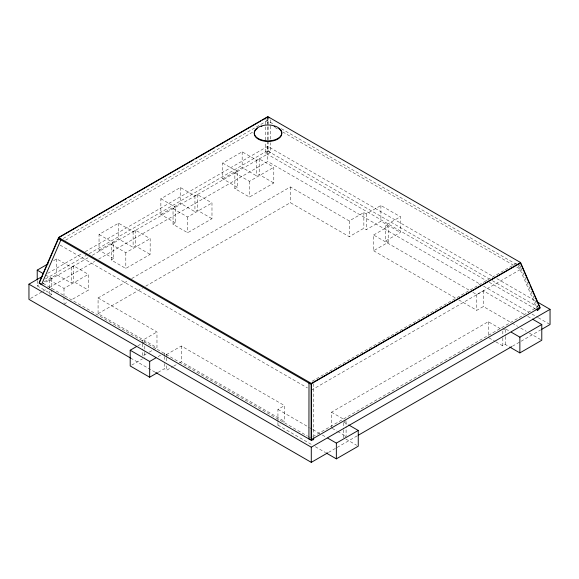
<?xml version="1.0" encoding="UTF-8"?>
<svg xmlns="http://www.w3.org/2000/svg" width="579" height="579" viewBox="0 0 579 579"><rect width="100%" height="100%" fill="white"/><g stroke="black" fill="none" stroke-linecap="round" stroke-linejoin="round"><path stroke-width="0.43" stroke-dasharray="2.9 2.17" d="M488.444 281.835L265.595 153.174L265.631 140.82M265.631 139.937L265.674 119.643L274.28 124.615M265.595 153.174L267.961 151.126L267.983 140.538M267.99 139.662L268.041 117.602M63.27 238.461L269.459 119.419M65.593 240.169L253.037 131.947M53.579 260.688L56.699 258.893L71.297 267.324L73.736 265.913L88.334 274.345L88.334 290.086L70.841 300.183M113.65 258.61L99.045 250.179L99.045 234.437L118.521 223.197L133.119 231.629L135.558 230.225L150.156 238.657L150.156 254.391L125.817 268.446L111.219 260.014L111.219 244.273L113.65 242.869L113.65 258.61L111.219 260.014M175.473 222.915L160.868 214.483L160.868 198.749L180.337 187.502L194.942 195.934L197.374 194.53L211.979 202.961L211.979 218.703L187.639 232.751L173.034 224.319L173.034 208.585L175.473 207.181L175.473 222.915L173.034 224.319M237.296 187.227L222.691 178.795L222.691 163.054L242.16 151.814L256.765 160.245L259.197 158.841L273.802 167.273L273.802 183.007L249.462 197.063L234.857 188.631L234.857 172.889L237.296 171.485L237.296 187.227L234.857 188.631M47.739 273.339L81.4 253.899M85.316 251.641L267.715 146.335L493.742 276.827M45.423 278.933L86.025 255.491M89.144 253.689L267.961 150.446L267.939 140.74M37.222 280.627L37.222 285.867L38.786 284.969M44.236 281.821L56.699 274.627L71.297 283.059L73.736 281.655L88.334 290.086M99.045 250.179L118.521 238.939L133.119 247.371L135.558 245.959L150.156 254.391M160.868 214.483L180.337 203.243L194.942 211.675L197.374 210.271L211.979 218.703M222.691 178.795L242.16 167.548L256.765 175.98L259.197 174.576L273.802 183.007M49.396 287.835L49.396 279.968L51.828 278.564L51.828 289.051M41.536 284.579L88.384 257.532M92.285 255.281L270.321 152.494L270.299 142.789M30.513 298.453L42.26 291.678M43.041 291.223L48.52 288.06M49.302 287.611L94.71 261.397M98.625 259.131L267.715 161.512L480.447 284.325M49.396 295.703L51.828 294.298L51.828 289.927M49.396 279.968L64.001 288.4L88.334 274.345M111.219 244.273L125.817 252.705L150.156 238.657M173.034 208.585L187.639 217.016L211.979 202.961M234.857 172.889L249.462 181.321L273.802 167.273M64.001 304.134L67.801 301.941M98.075 297.953L156.974 331.962L156.974 347.697L98.075 313.695L98.075 297.953L127.778 280.808M131.686 278.55L290.354 186.945L349.253 220.946L363.858 212.515L366.29 213.926L380.895 205.494L400.364 216.734L400.364 232.469L385.759 240.9L385.759 225.166L400.364 216.734M98.075 313.695L142.622 287.973M145.749 286.164L290.354 202.679L349.253 236.688L363.858 228.256L366.29 229.66L380.895 221.229L400.364 232.469M142.369 343.014L142.369 340.394L156.974 331.962M137.889 345.793L141.732 343.571M142.499 343.13L144.801 341.798L142.369 340.394M146.212 353.914L142.369 356.128L142.369 350.881M149.288 352.133L152.364 350.36M153.131 349.919L156.974 347.697M131.737 365.081L142.499 358.864M158.125 356.592L162.735 353.928M164.277 355.658L164.277 353.038L166.709 354.442L181.314 346.01L284.513 405.589L284.513 421.331L283.051 422.178M373.593 235.002L388.198 226.57L388.198 242.312L373.593 250.743L373.593 235.002L469.75 290.52M158.125 372.326L164.277 368.78L166.709 370.184L172.86 366.63M173.628 366.189L176.704 364.415M179.772 362.635L181.314 361.752L284.513 421.331M312.124 381.235L516.758 263.09M277.942 421.628L277.942 409.389L284.513 405.589M472.884 292.323L476.792 294.581L483.364 290.788L524.639 314.621M311.364 390.181L520.68 269.336L520.68 265.964M277.942 422.504L277.942 425.124L280.127 423.864M458.807 299.936L476.792 310.322L483.364 306.53L511.402 322.713M331.485 427.939L331.485 412.197L488.227 321.7L502.065 329.69M312.826 436.704L537.71 306.87L519.392 264.675M344.266 421.686L346.09 420.629M503.441 329.784L505.264 328.727M344.874 437.073L346.09 436.371L346.09 428.496M495.914 341.878L502.833 345.873L505.264 344.469L509.107 346.683M328.503 452.423L336.334 447.9M337.116 447.451L357.475 435.697M512.473 346.206L520.304 341.69M521.086 341.234L540.656 329.936M281.322 128.676L517.532 265.052M274.924 127.445L278.058 129.255M282.747 131.969L513.638 265.269M516.765 267.071L520.68 269.336M496.869 278.629L535.191 300.754M267.961 151.126L489.248 278.89M492.374 280.692L539.288 307.782M489.233 282.284L536.147 309.374M385.759 225.166L388.198 226.57M483.574 286.135L528.931 312.32M532.065 314.129L537.536 317.285M538.318 317.741L550.05 324.515M527.759 316.416L531.652 318.667M385.759 240.9L388.198 242.312M512.176 323.162L517.633 326.31M520.745 328.112L526.195 331.26M529.315 333.055L540.996 339.801M222.691 163.054L237.296 171.485M373.593 250.743L455.68 298.134M506.032 329.169L509.875 331.391M488.994 337.883L495.146 341.436M160.868 198.749L175.473 207.181M99.045 234.437L113.65 242.869M60.129 245.134L307.449 387.923M331.485 412.197L343.014 418.856M343.658 422.033L348.269 424.696M332.252 428.38L336.862 431.044M337.637 431.485L346.09 436.371M345.96 439.106L356.722 445.316M45.683 275.011L51.828 278.564M277.942 409.389L309.092 427.374M309.874 427.823L312.211 429.169M312.986 429.625L321.555 434.568M322.337 435.017L326.23 437.268M43.099 283.435L307.391 436.023M308.173 436.479L310.518 437.833M37.222 285.867L51.828 294.298M277.942 425.124L312.211 444.911M315.323 446.713L325.449 452.554M130.622 358.061L154.868 372.058M267.961 150.446L270.321 152.494M518.314 265.508L536.632 307.789M270.241 119.846L270.255 125.144M270.255 126.027L270.292 139.257M267.882 116.922L267.932 139.865M313.565 383.718L313.637 436.03M505.264 329.603L505.264 335.726M505.264 336.594L505.264 344.469M502.833 331.007L502.833 337.13M502.833 338.006L502.833 345.873M488.227 321.7L488.227 337.441M483.364 290.788L483.364 306.53M476.792 294.581L476.792 310.322M380.895 205.494L380.895 221.229M366.29 213.926L366.29 229.66M363.858 212.515L363.858 228.256M349.253 220.946L349.253 236.688M346.09 421.505L346.09 427.62M343.658 422.909L343.658 429.032M343.658 429.9L343.658 437.775M290.354 186.945L290.354 202.679M267.882 116.64L267.882 123.385M267.715 146.335L267.715 161.512M259.197 158.841L259.197 174.576M256.765 160.245L256.765 175.98M249.462 181.321L249.462 197.063M242.16 151.814L242.16 167.548M197.374 194.53L197.374 210.271M194.942 195.934L194.942 211.675M187.639 217.016L187.639 232.751M181.314 346.01L181.314 361.752M180.337 187.502L180.337 203.243M166.709 354.442L166.709 357.069M166.709 357.938L166.709 362.309M166.709 365.812L166.709 370.184M164.277 356.534L164.277 360.037M164.277 363.532L164.277 368.78M144.801 346.17L144.801 351.417M144.801 352.293L144.801 357.533M142.369 343.89L142.369 350.013M135.558 230.225L135.558 245.959M133.119 231.629L133.119 247.371M125.817 252.705L125.817 268.446M118.521 223.197L118.521 238.939M73.736 265.913L73.736 281.655M71.297 267.324L71.297 283.059M64.001 288.4L64.001 296.267M64.001 297.143L64.001 302.39M56.699 258.893L56.699 274.627M49.396 291.331L49.396 294.834"/><path stroke-width="0.87" d="M311.285 439.642L311.364 383.725L520.68 262.873L540.069 307.55L311.285 439.642L308.918 438.954L308.998 383.037L311.364 383.725M58.566 237.766L39.169 282.538L41.536 284.579L60.925 239.815L58.566 237.766L77.311 226.946M536.147 309.374L537.71 310.272L540.069 308.231L530.017 285.02M58.566 237.484L267.882 116.64L520.68 262.591L311.364 383.436L58.566 237.484L58.566 239.17M78.874 226.049L126.512 198.539M128.075 197.634L133.546 194.479M135.102 193.581L193.683 159.761M195.246 158.856L214.773 147.587M216.336 146.682L260.854 120.982M262.41 120.077L267.882 116.922L269.061 117.942M37.222 279.751L37.222 270.132L48.129 263.836M130.622 358.061L28.95 299.357L28.95 284.18L42.26 276.501M157.358 372.767L149.672 377.211L130.203 365.964L130.203 350.23L136.347 346.676M130.203 350.23L149.672 361.47L155.823 357.916M28.95 284.18L311.285 447.191L550.05 309.338L550.05 324.515L541.437 329.487M327.786 438.165L336.356 443.109L358.256 430.465L358.256 446.206L336.356 458.85L326.23 453.002M511.416 332.281L519.87 337.159L541.778 324.515L541.778 340.249L519.87 352.901L509.875 347.132M155.65 372.507L311.285 462.36L327.721 452.872M358.256 435.249L511.691 346.662M311.285 440.322L311.205 384.398L58.566 238.541L39.169 283.218L311.285 440.322L313.644 439.635L313.644 437.833M536.755 301.659L550.05 309.338M532.427 319.116L541.778 324.515M349.036 425.138L358.256 430.465M37.222 270.132L43.374 273.679M520.68 263.459L529.3 283.363M536.994 308.614L537.71 310.272M519.87 337.159L519.87 352.901M336.356 443.109L336.356 458.85M311.285 447.191L311.285 462.36M149.672 361.47L149.672 377.211M281.177 131.158A13.766 7.947 0 0 1 268.765 141.428A13.766 7.947 0 0 1 254.499 131.99M254.659 131.571A13.766 7.947 0 0 1 257.286 128.509M261.245 126.569A13.766 7.947 0 0 1 261.903 126.367M274.135 126.367A13.766 7.947 0 0 1 274.793 126.569M278.745 128.509A13.766 7.947 0 0 1 280.352 129.957M280.663 130.347A13.766 7.947 0 0 1 280.938 130.745M260.811 139.698A13.766 7.947 0 0 0 281.778 133.141A13.766 7.947 0 0 0 261.462 125.94A13.766 7.947 0 0 0 260.811 139.698"/></g></svg>
